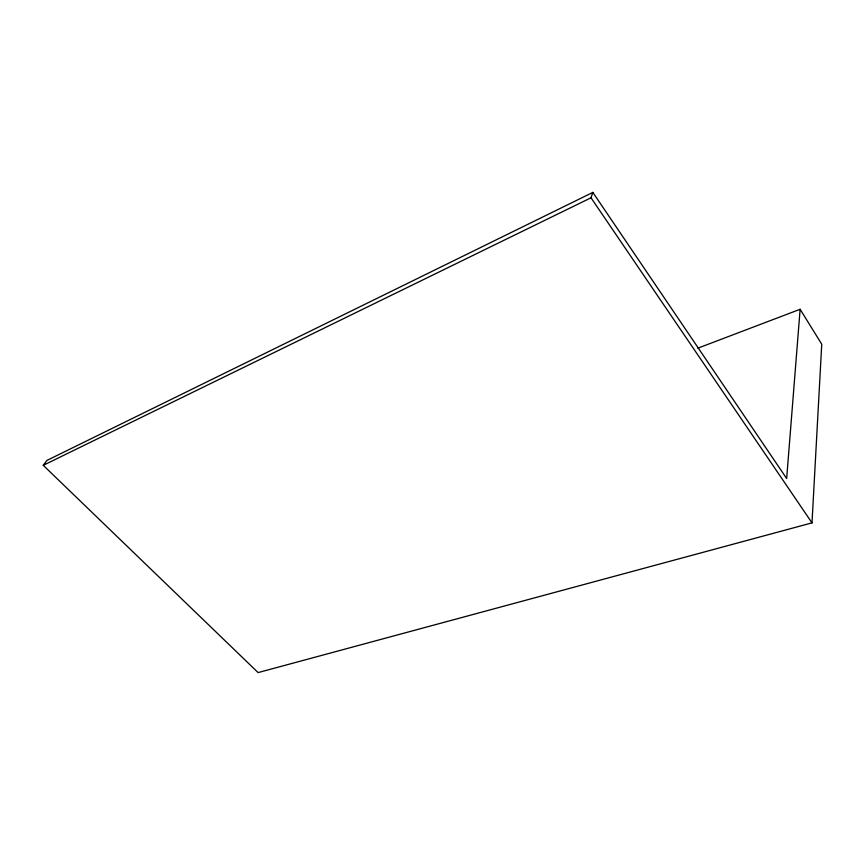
<?xml version="1.0" encoding="UTF-8"?>
<svg xmlns="http://www.w3.org/2000/svg" width="865" height="865" viewBox="0 0 865 865"><rect width="100%" height="100%" fill="white"/><g stroke="black" fill="none" stroke-linecap="round" stroke-linejoin="round"><path stroke-width="1.3" d="M800.125 309.281L786.663 478.529L592.839 192.408L46.959 460.407L43.25 465.316L258.105 672.592L811.997 522.871L821.75 344.216L800.125 309.281L697.839 348.173M43.25 465.316L591.011 197.782L592.839 192.408M591.011 197.782L811.997 522.871"/></g></svg>
